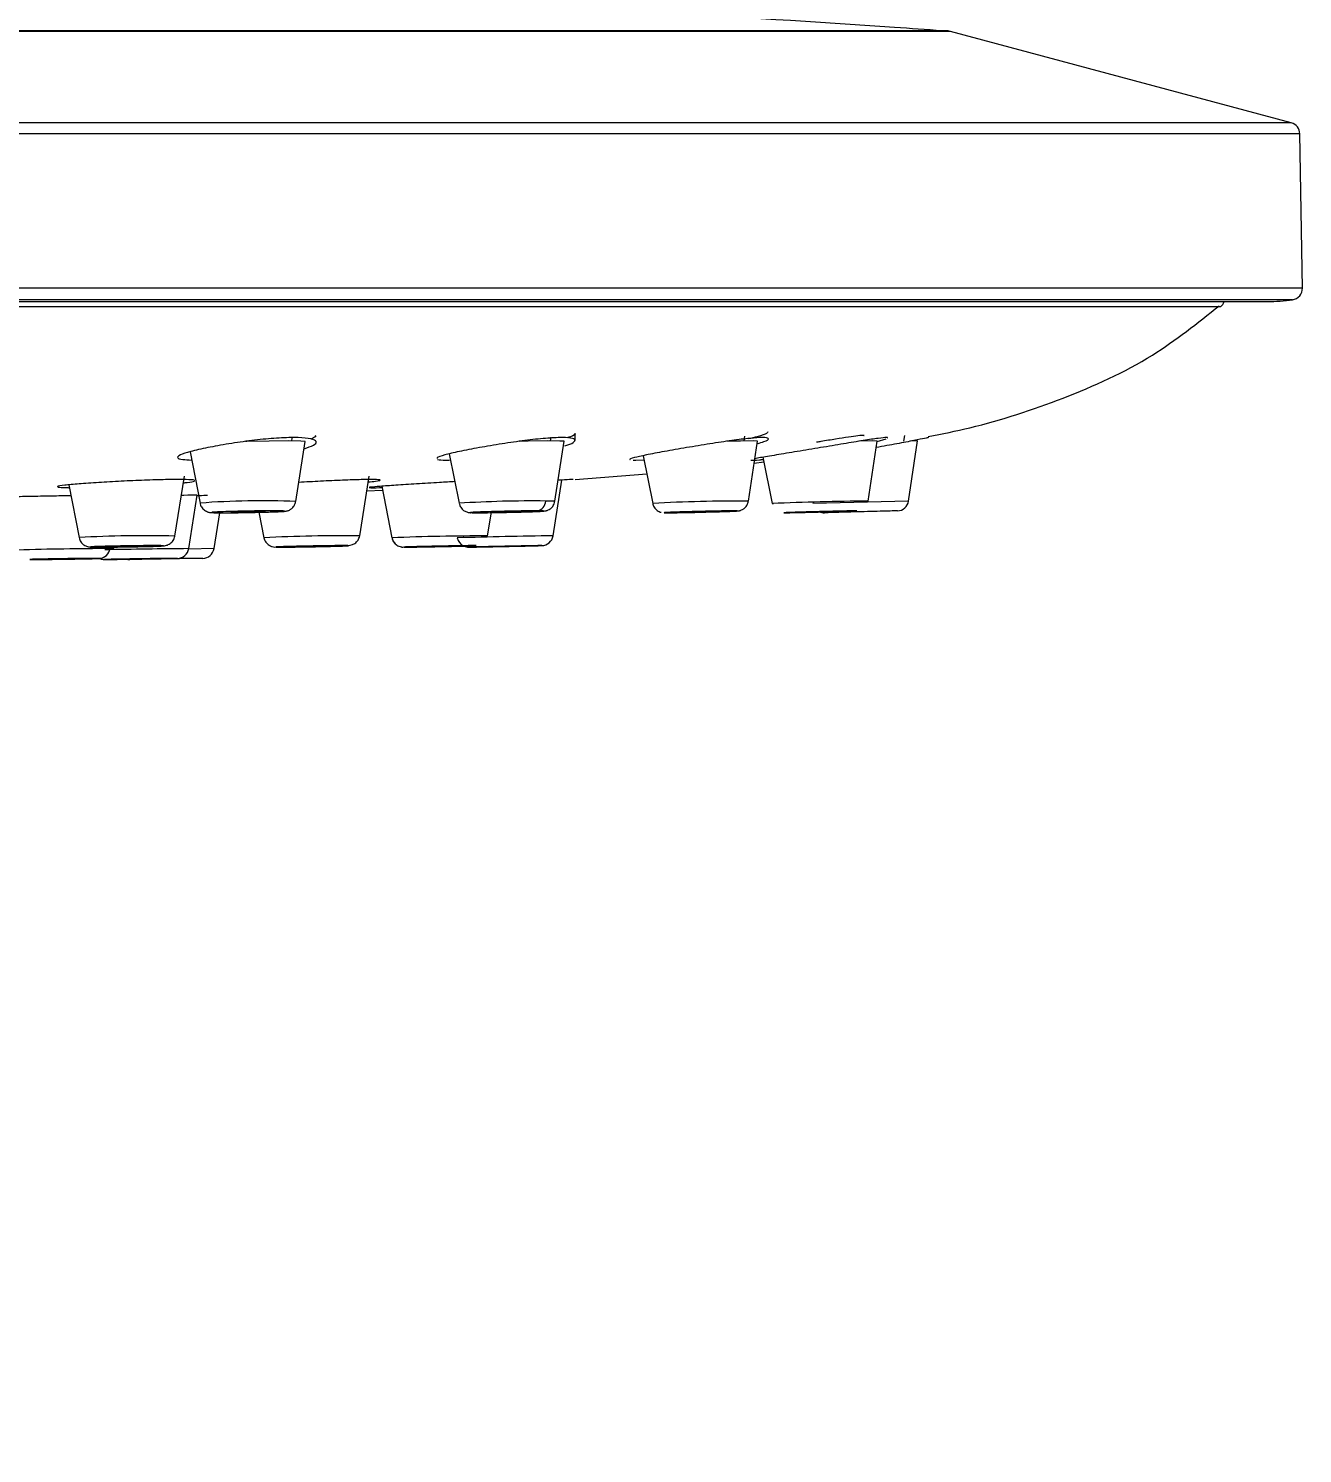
# Model space of a CAD drawing. Extents: x 1944 to 4044, y -46 to 2924.
# Drawn here: x 3319.8 to 3374.9, y 1855.8 to 1917.5 of the extents above; entities that cross this region are included whole.
import ezdxf

# ---------------------------------------------------------------- set-up
doc = ezdxf.new("R2010")
doc.units = 0
doc.header["$LTSCALE"] = 23.1
doc.layers.get('0').update_dxf_attribs({"linetype": 'CONTINUOUS'})
doc.layers.get('Defpoints').update_dxf_attribs({"linetype": 'CONTINUOUS'})
doc.styles.get("Standard").update_dxf_attribs({"font": 'txt.shx', "bigfont": 'whgtxt.shx'})
doc.dimstyles.get("Standard").update_dxf_attribs({"dimtxt": 2.5, "dimasz": 0.18, "dimexe": 0.18, "dimexo": 0.0625, "dimgap": 0.09, "dimtad": 0, "dimtih": 1, "dimtoh": 1, "dimdec": 4, "dimzin": 0, "dimdsep": 46, "dimtxsty": 'Standard', "dimcen": 0.09, "dimadec": 0, "dimazin": 0, "dimtp": 0.001, "dimtm": 0.001, "dimtfac": 1, "dimtdec": 4, "dimtofl": 0, "dimtmove": 0, "dimatfit": 0, "dimfxl": 0, "dimtolj": 1, "dimtzin": 0, "dimarcsym": 0})

# ---------------------------------------------------------------- blocks, each defined once
blk = doc.blocks.new('*D86')
at = {"color": 2, "lineweight": -2, "transparency": 16777216}
for p, q in [((3333.471, 2032.679), (3133.291, 2032.679)), ((3134.291, 2022.679), (3134.291, 162.304)), ((3336.566, 152.304), (3133.291, 152.304))]:
    blk.add_line(p, q, dxfattribs=at)
at = {"color": 2, "transparency": 16777216}
for points in [[(3132.624, 2022.679), (3135.958, 2022.679), (3134.291, 2032.679)], [(3132.624, 162.304), (3135.958, 162.304), (3134.291, 152.304)]]:
    blk.add_solid(points, dxfattribs=at)
at = {"layer": 'Defpoints', "color": 0, "transparency": 16777216}
for p in [(3333.771, 2032.679), (3134.291, 152.304), (3336.866, 152.304)]:
    blk.add_point(p, dxfattribs=at)
at = {"color": 2, "transparency": 16777216, "insert": (3120.541, 1092.491), "char_height": 17.5, "attachment_point": 5, "rotation": 90}
blk.add_mtext('\\A1;(2100~2400)', dxfattribs=at)
blk = doc.blocks.new('*D87')
at = {"color": 2, "lineweight": -2, "transparency": 16777216}
for p, q in [((3267.199, 1894.379), (3207.67, 1894.379)), ((3208.67, 1884.379), (3208.67, 162.304)), ((3336.566, 152.304), (3207.67, 152.304))]:
    blk.add_line(p, q, dxfattribs=at)
at = {"color": 2, "transparency": 16777216}
for points in [[(3207.003, 1884.379), (3210.337, 1884.379), (3208.67, 1894.379)], [(3207.003, 162.304), (3210.337, 162.304), (3208.67, 152.304)]]:
    blk.add_solid(points, dxfattribs=at)
at = {"layer": 'Defpoints', "color": 0, "transparency": 16777216}
for p in [(3267.499, 1894.379), (3208.67, 152.304), (3336.866, 152.304)]:
    blk.add_point(p, dxfattribs=at)
at = {"color": 2, "transparency": 16777216, "insert": (3194.92, 1023.341), "char_height": 17.5, "attachment_point": 5, "rotation": 90}
blk.add_mtext('\\A1;(1960~2260)', dxfattribs=at)
blk = doc.blocks.new('A$C1AB136E0')
at = {"color": 8, "linetype": 'Continuous', "lineweight": 15}
for p, q in [((183.308, 1503.245), (98.676, 1503.245)), ((183.114, 1503.277), (98.677, 1503.277)), ((198.059, 1499.292), (0.487, 1499.292)), ((198.43, 1498.818), (0.117, 1498.818)), ((198.546, 1492.137), (0, 1492.137)), ((198.116, 1491.634), (98.795, 1491.634)), ((195.004, 1491.333), (3.543, 1491.333)), ((181.497, 1482.927), (177.352, 1482.818)), ((151.437, 1480.867), (150.339, 1480.85))]:
    blk.add_line(p, q, dxfattribs=at)
at = {"color": 7, "linetype": 'Continuous', "lineweight": 15}
for p, q in [((198.059, 1499.292), (183.308, 1503.245)), ((198.546, 1492.137), (198.43, 1498.818)), ((1.512, 1491.558), (197.035, 1491.558)), ((154.806, 1485.524), (154.824, 1485.643)), ((154.978, 1482.909), (155.388, 1485.503)), ((166.007, 1485.525), (166.033, 1485.695)), ((166.189, 1482.917), (166.591, 1485.512)), ((167.062, 1485.548), (167.062, 1485.86)), ((174.377, 1485.522), (174.409, 1485.734)), ((174.567, 1482.922), (174.962, 1485.519)), ((179.745, 1482.926), (180.135, 1485.523)), ((180.131, 1485.497), (180.529, 1485.613)), ((181.297, 1485.51), (181.336, 1485.768)), ((181.497, 1482.927), (181.885, 1485.525)), ((181.885, 1485.525), (181.599, 1485.517)), ((150.4, 1485.057), (150.832, 1482.836)), ((161.621, 1484.966), (162.045, 1482.829)), ((170.008, 1484.888), (170.423, 1482.823)), ((175.195, 1484.821), (175.601, 1482.82)), ((169.578, 1484.69), (169.693, 1484.688)), ((169.693, 1484.688), (170.045, 1484.702)), ((174.817, 1484.563), (175.237, 1484.616)), ((145.156, 1483.625), (145.595, 1481.345)), ((149.74, 1481.409), (150.156, 1484.003)), ((157.742, 1481.415), (158.151, 1484.009)), ((158.696, 1483.565), (159.135, 1481.336)), ((166.11, 1481.42), (166.484, 1483.834)), ((167.072, 1483.859), (170.166, 1484.101)), ((150.342, 1480.866), (150.714, 1483.182)), ((158.049, 1483.362), (158.729, 1483.396)), ((151.437, 1480.867), (151.685, 1482.419)), ((151.664, 1482.419), (151.855, 1482.418)), ((153.383, 1482.439), (153.597, 1481.34)), ((154.161, 1482.5), (153.969, 1482.501)), ((162.703, 1482.419), (162.848, 1482.418)), ((163.28, 1481.418), (163.44, 1482.45)), ((165.548, 1482.5), (165.404, 1482.501)), ((170.971, 1482.419), (171.062, 1482.418)), ((172.897, 1482.453), (172.722, 1482.448)), ((174.039, 1482.5), (173.948, 1482.501)), ((175.601, 1482.82), (175.646, 1482.818)), ((176.105, 1482.419), (176.138, 1482.418)), ((176.221, 1482.419), (176.138, 1482.418)), ((177.881, 1482.419), (177.856, 1482.418)), ((179.263, 1482.5), (179.229, 1482.501)), ((146.331, 1480.932), (146.5, 1480.931)), ((147.106, 1480.864), (147.122, 1480.963)), ((149.017, 1480.997), (148.848, 1480.997)), ((154.191, 1480.932), (154.309, 1480.931)), ((154.47, 1480.932), (154.309, 1480.931)), ((157.164, 1480.997), (157.046, 1480.997)), ((159.65, 1480.932), (159.713, 1480.931)), ((159.823, 1480.932), (159.713, 1480.931)), ((159.854, 1480.932), (159.998, 1480.933)), ((162.47, 1480.932), (162.475, 1480.931)), ((162.781, 1480.997), (162.718, 1480.997)), ((165.622, 1480.997), (165.618, 1480.997)), ((143.505, 1480.397), (143.596, 1480.396)), ((146.574, 1480.446), (146.483, 1480.446)), ((146.696, 1480.397), (146.73, 1480.396)), ((147.815, 1480.397), (147.79, 1480.396)), ((149.855, 1480.446), (149.822, 1480.446))]:
    blk.add_line(p, q, dxfattribs=at)
at = {"color": 7, "linetype": 'Continuous', "lineweight": 15, "flags": 128}
for points in [[(155.388, 1485.503), (155.388, 1485.503), (155.196, 1485.518), (154.648, 1485.525), (153.827, 1485.521), (152.86, 1485.508), (152.806, 1485.507)], [(166.591, 1485.512), (166.591, 1485.512), (166.398, 1485.523), (165.85, 1485.524), (165.029, 1485.515), (164.649, 1485.509)], [(174.962, 1485.519), (174.962, 1485.519), (174.769, 1485.525), (174.221, 1485.52), (173.65, 1485.511)], [(180.135, 1485.523), (180.135, 1485.523), (179.942, 1485.524), (179.394, 1485.514), (179.384, 1485.514)], [(152.912, 1482.445), (153.199, 1482.451), (153.442, 1482.459), (153.605, 1482.466), (153.662, 1482.473), (153.605, 1482.477), (153.442, 1482.479), (153.199, 1482.478), (152.912, 1482.474), (152.625, 1482.468), (152.382, 1482.461), (152.219, 1482.453), (152.162, 1482.447), (152.219, 1482.442), (152.382, 1482.44), (152.625, 1482.441), (152.912, 1482.445)], [(163.376, 1482.444), (163.433, 1482.441), (163.596, 1482.44), (163.839, 1482.443), (164.126, 1482.448), (164.413, 1482.455), (164.656, 1482.463), (164.819, 1482.47), (164.876, 1482.476), (164.818, 1482.479), (164.656, 1482.479), (164.413, 1482.476), (164.126, 1482.471), (163.839, 1482.464), (163.595, 1482.457), (163.433, 1482.449), (163.376, 1482.444)], [(171.755, 1482.442), (171.812, 1482.44), (171.975, 1482.441), (172.218, 1482.445), (172.505, 1482.452), (172.792, 1482.459), (173.035, 1482.467), (173.198, 1482.473), (173.255, 1482.478), (173.198, 1482.479), (173.035, 1482.478), (172.792, 1482.474), (172.505, 1482.468), (172.218, 1482.46), (171.975, 1482.453), (171.812, 1482.446), (171.755, 1482.442)], [(176.934, 1482.441), (176.991, 1482.44), (177.154, 1482.443), (177.397, 1482.449), (177.684, 1482.456), (177.971, 1482.463), (178.214, 1482.47), (178.376, 1482.476), (178.433, 1482.479), (178.376, 1482.479), (178.214, 1482.476), (177.971, 1482.471), (177.684, 1482.464), (177.397, 1482.456), (177.153, 1482.449), (176.991, 1482.444), (176.934, 1482.441)], [(146.924, 1480.952), (146.981, 1480.949), (147.144, 1480.948), (147.387, 1480.95), (147.674, 1480.954), (147.961, 1480.959), (148.205, 1480.965), (148.367, 1480.971), (148.424, 1480.976), (148.367, 1480.979), (148.204, 1480.98), (147.961, 1480.978), (147.674, 1480.975), (147.387, 1480.969), (147.144, 1480.963), (146.981, 1480.957), (146.924, 1480.952)], [(154.927, 1480.951), (154.985, 1480.949), (155.147, 1480.949), (155.39, 1480.952), (155.677, 1480.956), (155.964, 1480.962), (156.208, 1480.968), (156.37, 1480.974), (156.427, 1480.978), (156.37, 1480.98), (156.207, 1480.979), (155.964, 1480.977), (155.677, 1480.972), (155.39, 1480.966), (155.147, 1480.96), (154.984, 1480.955), (154.927, 1480.951)], [(160.466, 1480.949), (160.523, 1480.948), (160.685, 1480.95), (160.929, 1480.954), (161.215, 1480.959), (161.502, 1480.965), (161.746, 1480.971), (161.908, 1480.976), (161.965, 1480.979), (161.908, 1480.98), (161.746, 1480.978), (161.502, 1480.974), (161.215, 1480.969), (160.928, 1480.963), (160.685, 1480.957), (160.523, 1480.952), (160.466, 1480.949)], [(163.296, 1480.949), (163.354, 1480.949), (163.516, 1480.952), (163.759, 1480.957), (164.046, 1480.962), (164.333, 1480.969), (164.577, 1480.974), (164.739, 1480.978), (164.796, 1480.98), (164.739, 1480.979), (164.576, 1480.976), (164.333, 1480.972), (164.046, 1480.966), (163.759, 1480.96), (163.516, 1480.954), (163.354, 1480.95), (163.296, 1480.949)], [(144.29, 1480.411), (144.347, 1480.41), (144.509, 1480.41), (144.753, 1480.413), (145.04, 1480.416), (145.327, 1480.421), (145.57, 1480.426), (145.732, 1480.429), (145.789, 1480.432), (145.732, 1480.433), (145.57, 1480.432), (145.326, 1480.43), (145.039, 1480.426), (144.752, 1480.422), (144.509, 1480.417), (144.347, 1480.413), (144.29, 1480.411)], [(147.526, 1480.41), (147.583, 1480.41), (147.746, 1480.411), (147.989, 1480.415), (148.276, 1480.419), (148.563, 1480.423), (148.806, 1480.428), (148.969, 1480.431), (149.026, 1480.433), (148.969, 1480.433), (148.806, 1480.431), (148.563, 1480.428), (148.276, 1480.424), (147.989, 1480.419), (147.746, 1480.415), (147.583, 1480.412), (147.526, 1480.41)], [(147.654, 1480.413), (147.703, 1480.403), (147.79, 1480.396)]]:
    blk.add_lwpolyline(points, dxfattribs=at)
at = {"color": 8, "linetype": 'Continuous', "lineweight": 15, "flags": 128}
for points in [[(166.189, 1482.917), (166.132, 1482.923), (165.793, 1482.927)], [(147.106, 1480.864), (147.105, 1480.864), (146.927, 1480.867)]]:
    blk.add_lwpolyline(points, dxfattribs=at)
at = {"color": 7, "linetype": 'Continuous', "lineweight": 15}
for centre, radius, start, end in [((183.05, 1502.279), 1, 75, 86.29611), ((197.93, 1498.809), 0.5, 1, 75), ((197.035, 1499.326), 7.768, 270, 278.002), ((198.046, 1492.129), 0.5, 278.002, 1), ((194.682, 1491.716), 0.5, 309.95204, 341.56626), ((165.347, 1482.944), 0.446, 277.27381, 357.84489), ((177.842, 1482.918), 0.5, 245.66965, 271.5), ((181.002, 1483.001), 0.5, 271.5, 351.5), ((162.456, 1481.431), 0.5, 191.19348, 243.38814), ((165.616, 1481.497), 0.5, 271.19294, 351.19335), ((146.457, 1480.918), 0.472, 273.13353, 353.82057), ((149.848, 1480.946), 0.5, 270.87925, 350.88015), ((150.943, 1480.946), 0.5, 270.9, 350.9), ((162.456, 1481.431), 0.5, 246.85539, 271.19346), ((146.688, 1480.897), 0.5, 247.79748, 270.88034)]:
    blk.add_arc(centre, radius, start, end, dxfattribs=at)
at = {"color": 8, "linetype": 'Continuous', "lineweight": 15}
for centre, radius, start, end in [((153.554, 1445.812), 37.124, 87.80305, 94.2046), ((165.228, 1432.952), 49.978, 89.35121, 93.6514), ((174.116, 1415.113), 67.81, 89.61866, 93.12208), ((181.064, 1350.485), 132.447, 90.5705, 92.36398), ((148.448, 1431.225), 50.201, 88.52536, 93.2583), ((156.923, 1412.287), 69.133, 89.32108, 92.75746), ((163.388, 1371.908), 109.51, 90.0567, 92.22587), ((170.94, 1150.058), 331.398, 90.83505, 91.55181), ((147.083, 1344.698), 136.169, 90.06569, 91.73474), ((152.897, 1171.699), 309.178, 90.47347, 91.14527)]:
    blk.add_arc(centre, radius, start, end, dxfattribs=at)
at = {"color": 7, "linetype": 'Continuous', "lineweight": 15}
for points, knots in [([(182.945, 1503.273), (182.261, 1503.322), (174.724, 1503.861), (160.135, 1504.59), (140.175, 1505.411), (127.072, 1505.68), (121.016, 1505.805)], [0, 0, 0, 0, 0.0331907, 0.3657357, 0.7068716, 1, 1, 1, 1]), ([(182.348, 1485.715), (182.951, 1485.835), (184.939, 1486.231), (188.224, 1487.323), (191.943, 1488.979), (194.002, 1490.626), (194.94, 1491.377)], [0, 0, 0, 0, 0.132159, 0.435424, 0.74256, 1, 1, 1, 1]), ([(155.339, 1485.189), (155.491, 1485.24), (155.815, 1485.348), (155.909, 1485.503), (155.682, 1485.623), (155.252, 1485.667), (154.707, 1485.675), (154.051, 1485.648), (153.069, 1485.549), (152.061, 1485.404), (151.13, 1485.235), (150.387, 1485.065), (149.925, 1484.914), (149.812, 1484.798), (149.992, 1484.723), (150.33, 1484.707), (150.47, 1484.701)], [0, 0, 0, 0, 0.070143, 0.148992, 0.2273, 0.304264, 0.32722, 0.40283, 0.478412, 0.554797, 0.632617, 0.711347, 0.790107, 0.868262, 0.945618, 1, 1, 1, 1]), ([(154.804, 1485.641), (154.816, 1485.649), (154.833, 1485.661), (154.812, 1485.668), (154.806, 1485.671)], [0, 0, 0, 0, 0.6863261, 1, 1, 1, 1]), ([(155.818, 1485.775), (155.831, 1485.754), (155.86, 1485.705), (155.713, 1485.644), (155.63, 1485.61)], [0, 0, 0, 0, 0.438357, 1, 1, 1, 1]), ([(166.614, 1485.316), (166.644, 1485.324), (166.89, 1485.389), (167.068, 1485.502), (167.072, 1485.623), (166.787, 1485.667), (166.368, 1485.675), (165.813, 1485.648), (164.901, 1485.549), (163.894, 1485.404), (162.896, 1485.235), (162.015, 1485.065), (161.386, 1484.916), (161.066, 1484.814), (161.096, 1484.779), (161.105, 1484.768)], [0, 0, 0, 0, 0.0131249, 0.1064978, 0.199229, 0.2903699, 0.3175541, 0.4070916, 0.4965952, 0.5870497, 0.6792038, 0.772435, 0.8657028, 0.9582534, 1, 1, 1, 1]), ([(167.047, 1485.86), (167.052, 1485.857), (167.104, 1485.822), (166.992, 1485.747), (166.764, 1485.676), (166.711, 1485.659)], [0, 0, 0, 0, 0.0729465, 0.7856244, 1, 1, 1, 1]), ([(174.945, 1485.408), (175.052, 1485.439), (175.349, 1485.523), (175.483, 1485.622), (175.373, 1485.667), (175.095, 1485.675), (174.666, 1485.648), (173.865, 1485.549), (172.903, 1485.404), (171.878, 1485.235), (170.908, 1485.065), (170.1, 1484.914), (169.6, 1484.8), (169.385, 1484.736), (169.441, 1484.724), (169.445, 1484.723)], [0, 0, 0, 0, 0.052763, 0.145221, 0.236094, 0.263198, 0.352473, 0.441713, 0.531902, 0.623785, 0.716742, 0.809736, 0.902014, 0.993349, 1, 1, 1, 1]), ([(175.402, 1485.921), (175.396, 1485.899), (175.381, 1485.848), (175.068, 1485.733), (174.694, 1485.645), (174.556, 1485.613)], [0, 0, 0, 0, 0.31538, 0.74706, 1, 1, 1, 1]), ([(180.57, 1485.651), (180.582, 1485.658), (180.606, 1485.671), (180.5, 1485.673), (180.228, 1485.649), (179.567, 1485.549), (178.695, 1485.404), (177.69, 1485.235), (176.663, 1485.065), (175.753, 1484.916), (175.105, 1484.809), (174.916, 1484.77), (174.846, 1484.756)], [0, 0, 0, 0, 0.038958, 0.075073, 0.194026, 0.312935, 0.433107, 0.555536, 0.679397, 0.803306, 0.926263, 1, 1, 1, 1]), ([(179.561, 1485.755), (179.569, 1485.76), (179.585, 1485.768), (179.517, 1485.769), (179.341, 1485.755), (178.913, 1485.695), (178.351, 1485.607), (177.855, 1485.526), (177.58, 1485.48), (177.518, 1485.47)], [0, 0, 0, 0, 0.0686882, 0.1304806, 0.3313247, 0.5321125, 0.7347186, 0.9403509, 1, 1, 1, 1]), ([(182.357, 1485.672), (182.325, 1485.665), (182.26, 1485.651), (181.757, 1485.548), (181.028, 1485.406), (180.403, 1485.296), (180.093, 1485.241)], [0, 0, 0, 0, 0.249568, 0.499042, 0.751166, 1, 1, 1, 1]), ([(161.113, 1484.726), (161.204, 1484.71), (161.323, 1484.69), (161.575, 1484.689), (161.635, 1484.688)], [0, 0, 0, 0, 0.758391, 1, 1, 1, 1]), ([(174.672, 1484.688), (174.758, 1484.69), (174.866, 1484.692), (175.154, 1484.72), (175.214, 1484.726)], [0, 0, 0, 0, 0.7901645, 1, 1, 1, 1]), ([(150.585, 1483.804), (150.592, 1483.813), (150.611, 1483.836), (150.354, 1483.851), (149.935, 1483.859), (149.367, 1483.856), (148.44, 1483.829), (147.42, 1483.784), (146.424, 1483.727), (145.557, 1483.665), (144.942, 1483.608), (144.63, 1483.566), (144.66, 1483.549), (144.67, 1483.545)], [0, 0, 0, 0, 0.059169, 0.166536, 0.200045, 0.307113, 0.414178, 0.521329, 0.628697, 0.736264, 0.843916, 0.951518, 1, 1, 1, 1]), ([(150.11, 1483.713), (150.167, 1483.719), (150.441, 1483.744), (150.526, 1483.767), (150.593, 1483.785)], [0, 0, 0, 0, 0.210191, 1, 1, 1, 1]), ([(158.111, 1483.75), (158.227, 1483.762), (158.531, 1483.793), (158.672, 1483.831), (158.565, 1483.851), (158.286, 1483.859), (157.848, 1483.856), (157.031, 1483.829), (156.073, 1483.785), (155.422, 1483.748), (155.107, 1483.73)], [0, 0, 0, 0, 0.091012, 0.236944, 0.382606, 0.428067, 0.573323, 0.718574, 0.863944, 1, 1, 1, 1]), ([(161.879, 1483.764), (161.653, 1483.752), (161.099, 1483.721), (160.182, 1483.665), (159.278, 1483.607), (158.583, 1483.558), (158.183, 1483.523), (158.125, 1483.507), (158.203, 1483.504), (158.221, 1483.504)], [0, 0, 0, 0, 0.114441, 0.281173, 0.448037, 0.614823, 0.781396, 0.947727, 1, 1, 1, 1]), ([(166.984, 1483.856), (166.954, 1483.857), (166.895, 1483.857), (166.518, 1483.836), (166.33, 1483.826)], [0, 0, 0, 0, 0.500479, 1, 1, 1, 1]), ([(145.247, 1483.154), (144.965, 1483.149), (144.344, 1483.138), (143.443, 1483.121), (142.662, 1483.106), (142.373, 1483.099), (142.235, 1483.095)], [0, 0, 0, 0, 0.2224432, 0.4895296, 0.7566157, 1, 1, 1, 1]), ([(144.679, 1483.525), (144.77, 1483.518), (144.89, 1483.507), (145.14, 1483.504), (145.2, 1483.504)], [0, 0, 0, 0, 0.760879, 1, 1, 1, 1]), ([(150.714, 1483.182), (150.547, 1483.179), (150.357, 1483.177), (150.06, 1483.171), (150.023, 1483.171)], [0, 0, 0, 0, 0.875873, 1, 1, 1, 1]), ([(150.712, 1483.167), (150.726, 1483.167), (150.97, 1483.173), (151.062, 1483.177), (151.149, 1483.18)], [0, 0, 0, 0, 0.059666, 1, 1, 1, 1]), ([(158.221, 1483.504), (158.304, 1483.502), (158.401, 1483.501), (158.667, 1483.509), (158.706, 1483.51)], [0, 0, 0, 0, 0.852599, 1, 1, 1, 1]), ([(150.838, 1482.834), (150.839, 1482.822), (150.843, 1482.747), (150.92, 1482.622), (151.036, 1482.513), (151.145, 1482.462), (151.226, 1482.438), (151.29, 1482.43), (151.347, 1482.426), (151.4, 1482.423), (151.453, 1482.422), (151.464, 1482.422)], [0, 0, 0, 0, 0.0297359, 0.188152, 0.3478088, 0.4286782, 0.4949211, 0.5906122, 0.7380084, 0.9478903, 1, 1, 1, 1]), ([(153.969, 1482.501), (153.81, 1482.501), (153.492, 1482.499), (152.896, 1482.491), (152.319, 1482.479), (151.846, 1482.465), (151.664, 1482.456), (151.588, 1482.452)], [0, 0, 0, 0, 0.21192, 0.42384, 0.63576, 0.84768, 1, 1, 1, 1]), ([(151.855, 1482.418), (152.014, 1482.419), (152.331, 1482.42), (152.724, 1482.426), (152.92, 1482.429)], [0, 0, 0, 0, 0.502205, 1, 1, 1, 1]), ([(152.144, 1482.419), (152.212, 1482.42), (152.447, 1482.421), (152.719, 1482.426), (152.913, 1482.429)], [0, 0, 0, 0, 0.288791, 1, 1, 1, 1]), ([(152.913, 1482.429), (153.119, 1482.433), (153.402, 1482.438), (153.759, 1482.448), (154.002, 1482.456), (154.22, 1482.465), (154.373, 1482.472), (154.477, 1482.48), (154.531, 1482.485), (154.608, 1482.5), (154.671, 1482.522), (154.745, 1482.557), (154.84, 1482.628), (154.935, 1482.745), (154.96, 1482.85), (154.971, 1482.901)], [0, 0, 0, 0, 0.205574, 0.281304, 0.398222, 0.505869, 0.607384, 0.697504, 0.776219, 0.807072, 0.828311, 0.853078, 0.892329, 0.948643, 1, 1, 1, 1]), ([(162.054, 1482.822), (162.064, 1482.779), (162.087, 1482.673), (162.194, 1482.548), (162.313, 1482.472), (162.407, 1482.441), (162.489, 1482.425), (162.52, 1482.424), (162.548, 1482.422), (162.556, 1482.422)], [0, 0, 0, 0, 0.151234, 0.367159, 0.540057, 0.634194, 0.716511, 0.915807, 1, 1, 1, 1]), ([(165.404, 1482.501), (165.272, 1482.501), (165.009, 1482.499), (164.448, 1482.491), (163.853, 1482.478), (163.302, 1482.464), (162.88, 1482.449), (162.738, 1482.441), (162.539, 1482.431), (162.514, 1482.423), (162.64, 1482.42), (162.703, 1482.419)], [0, 0, 0, 0, 0.125, 0.25, 0.375, 0.5, 0.625, 0.707094, 0.75, 0.875, 1, 1, 1, 1]), ([(164.521, 1482.445), (164.593, 1482.447), (164.741, 1482.45), (164.974, 1482.457), (165.217, 1482.465), (165.432, 1482.473), (165.583, 1482.48), (165.683, 1482.487), (165.732, 1482.491), (165.796, 1482.501), (165.853, 1482.517), (165.916, 1482.542), (166.004, 1482.593), (166.106, 1482.694), (166.176, 1482.813), (166.18, 1482.894), (166.181, 1482.914)], [0, 0, 0, 0, 0.08283, 0.169423, 0.303084, 0.425873, 0.541265, 0.642845, 0.730834, 0.766814, 0.789333, 0.812424, 0.848957, 0.907377, 0.977619, 1, 1, 1, 1]), ([(170.429, 1482.821), (170.429, 1482.81), (170.434, 1482.735), (170.511, 1482.611), (170.628, 1482.502), (170.732, 1482.453), (170.777, 1482.441), (170.792, 1482.437)], [0, 0, 0, 0, 0.06184, 0.396226, 0.731398, 0.910747, 1, 1, 1, 1]), ([(170.994, 1482.428), (170.973, 1482.426), (170.883, 1482.422), (170.933, 1482.42), (170.971, 1482.419)], [0, 0, 0, 0, 0.236535, 1, 1, 1, 1]), ([(171.062, 1482.418), (171.16, 1482.419), (171.358, 1482.42), (171.861, 1482.429), (172.442, 1482.441), (173.017, 1482.456), (173.401, 1482.467), (173.524, 1482.471), (173.525, 1482.471)], [0, 0, 0, 0, 0.199841, 0.399682, 0.599522, 0.799363, 0.999204, 1, 1, 1, 1]), ([(171.238, 1482.419), (171.299, 1482.42), (171.426, 1482.421), (171.639, 1482.425), (171.796, 1482.428), (171.857, 1482.429)], [0, 0, 0, 0, 0.361113, 0.748391, 1, 1, 1, 1]), ([(171.857, 1482.429), (171.902, 1482.43), (172.102, 1482.433), (172.329, 1482.439), (172.505, 1482.443)], [0, 0, 0, 0, 0.223952, 1, 1, 1, 1]), ([(172.269, 1482.438), (172.225, 1482.437), (172.164, 1482.435), (172.111, 1482.434), (172.096, 1482.434)], [0, 0, 0, 0, 0.727221, 1, 1, 1, 1]), ([(172.919, 1482.454), (172.987, 1482.455), (173.13, 1482.459), (173.334, 1482.465), (173.459, 1482.469), (173.525, 1482.471)], [0, 0, 0, 0, 0.299541, 0.628046, 1, 1, 1, 1]), ([(173.525, 1482.471), (173.55, 1482.472), (173.661, 1482.476), (173.81, 1482.481), (173.959, 1482.488), (174.053, 1482.493), (174.099, 1482.496), (174.145, 1482.501), (174.198, 1482.512), (174.249, 1482.528), (174.322, 1482.56), (174.425, 1482.632), (174.525, 1482.754), (174.55, 1482.864), (174.561, 1482.915)], [0, 0, 0, 0, 0.048212, 0.213851, 0.368778, 0.503759, 0.616847, 0.671119, 0.699529, 0.723538, 0.760854, 0.826745, 0.918568, 1, 1, 1, 1]), ([(145.595, 1481.345), (145.604, 1481.311), (145.621, 1481.245), (145.671, 1481.156), (145.734, 1481.08), (145.809, 1481.02), (145.887, 1480.978), (146.003, 1480.942), (146.075, 1480.935), (146.15, 1480.935), (146.167, 1480.935)], [0, 0, 0, 0, 0.103752, 0.205754, 0.305529, 0.404928, 0.508587, 0.623348, 0.916746, 1, 1, 1, 1]), ([(148.481, 1480.958), (148.529, 1480.959), (148.856, 1480.967), (149.092, 1480.971), (149.358, 1480.995), (149.508, 1481.056), (149.609, 1481.14), (149.671, 1481.218), (149.718, 1481.309), (149.733, 1481.376), (149.74, 1481.409)], [0, 0, 0, 0, 0.077975, 0.536349, 0.683539, 0.796445, 0.84778, 0.898305, 0.948993, 1, 1, 1, 1]), ([(153.597, 1481.34), (153.606, 1481.306), (153.623, 1481.241), (153.676, 1481.152), (153.741, 1481.077), (153.805, 1481.027), (153.855, 1480.996), (153.905, 1480.971), (154.002, 1480.938), (154.03, 1480.935), (154.072, 1480.934), (154.072, 1480.934)], [0, 0, 0, 0, 0.136388, 0.265403, 0.382047, 0.485689, 0.534661, 0.583659, 0.689906, 0.995319, 1, 1, 1, 1]), ([(155.831, 1480.951), (155.87, 1480.951), (156.089, 1480.955), (156.587, 1480.969), (157.059, 1480.971), (157.458, 1481.018), (157.684, 1481.218), (157.723, 1481.35), (157.742, 1481.415)], [0, 0, 0, 0, 0.043739, 0.245176, 0.588324, 0.81413, 0.908644, 1, 1, 1, 1]), ([(159.144, 1481.335), (159.15, 1481.297), (159.167, 1481.198), (159.235, 1481.122), (159.276, 1481.076)], [0, 0, 0, 0, 0.385423, 1, 1, 1, 1]), ([(159.144, 1481.332), (159.151, 1481.295), (159.169, 1481.196), (159.274, 1481.062), (159.409, 1480.973), (159.517, 1480.943), (159.573, 1480.935), (159.597, 1480.933), (159.603, 1480.933), (159.606, 1480.933)], [0, 0, 0, 0, 0.154582, 0.416581, 0.679158, 0.821874, 0.877244, 0.95496, 1, 1, 1, 1]), ([(146.783, 1480.932), (146.897, 1480.933), (147.153, 1480.934), (147.639, 1480.941), (148.118, 1480.949), (148.372, 1480.955), (148.481, 1480.958)], [0, 0, 0, 0, 0.227883, 0.508463, 0.789272, 1, 1, 1, 1]), ([(154.523, 1480.932), (154.657, 1480.933), (154.918, 1480.935), (155.395, 1480.942), (155.698, 1480.948), (155.831, 1480.951)], [0, 0, 0, 0, 0.374657, 0.726282, 1, 1, 1, 1]), ([(159.719, 1480.937), (159.705, 1480.937), (159.606, 1480.934), (159.63, 1480.932), (159.65, 1480.932)], [0, 0, 0, 0, 0.1467824, 1, 1, 1, 1]), ([(159.998, 1480.933), (160.015, 1480.934), (160.093, 1480.934), (160.285, 1480.937), (160.586, 1480.942), (160.834, 1480.946), (160.98, 1480.949), (160.989, 1480.95)], [0, 0, 0, 0, 0.076282, 0.341901, 0.62481, 0.974461, 1, 1, 1, 1]), ([(146.483, 1480.446), (146.387, 1480.446), (146.275, 1480.445), (146.061, 1480.444), (145.675, 1480.44), (145.108, 1480.433), (144.515, 1480.424), (143.997, 1480.414), (143.623, 1480.406), (143.427, 1480.399), (143.479, 1480.398), (143.505, 1480.397)], [0, 0, 0, 0, 0.108026, 0.125, 0.25, 0.375, 0.5, 0.625, 0.75, 0.875, 1, 1, 1, 1]), ([(143.596, 1480.396), (143.692, 1480.397), (143.881, 1480.397), (144.245, 1480.401), (144.565, 1480.405), (144.982, 1480.41), (145.561, 1480.419), (146.083, 1480.428), (146.456, 1480.437), (146.652, 1480.443), (146.6, 1480.445), (146.574, 1480.446)], [0, 0, 0, 0, 0.125, 0.247377, 0.25, 0.375, 0.5, 0.625, 0.75, 0.875, 1, 1, 1, 1]), ([(144.398, 1480.403), (144.418, 1480.403), (144.611, 1480.405), (144.837, 1480.408), (145.04, 1480.411)], [0, 0, 0, 0, 0.100748, 1, 1, 1, 1]), ([(146.483, 1480.446), (146.543, 1480.446), (146.663, 1480.445), (146.571, 1480.44), (146.285, 1480.433), (145.825, 1480.424), (145.266, 1480.414), (144.819, 1480.408), (144.613, 1480.406), (144.582, 1480.405)], [0, 0, 0, 0, 0.161972, 0.323944, 0.485916, 0.647888, 0.80986, 0.971832, 1, 1, 1, 1])]:
    blk.add_open_spline(points, degree=3, knots=knots, dxfattribs=at)
at = {"color": 8, "linetype": 'Continuous', "lineweight": 15}
for points, knots in [([(151.588, 1482.452), (151.553, 1482.451), (151.398, 1482.445), (151.311, 1482.434), (151.353, 1482.423), (151.56, 1482.42), (151.664, 1482.419)], [0, 0, 0, 0, 0.085711, 0.390474, 0.695237, 1, 1, 1, 1]), ([(152.92, 1482.429), (152.922, 1482.429), (153.114, 1482.432), (153.512, 1482.441), (154.012, 1482.456), (154.368, 1482.472), (154.522, 1482.485), (154.469, 1482.496), (154.264, 1482.499), (154.161, 1482.5)], [0, 0, 0, 0, 0.0014612, 0.1678843, 0.3343075, 0.5007306, 0.6671537, 0.8335769, 1, 1, 1, 1]), ([(173.948, 1482.501), (173.85, 1482.501), (173.652, 1482.499), (173.148, 1482.491), (172.571, 1482.479), (171.98, 1482.463), (171.468, 1482.448), (171.11, 1482.435), (171.028, 1482.43), (170.994, 1482.428)], [0, 0, 0, 0, 0.149473, 0.298945, 0.448418, 0.597891, 0.747364, 0.896836, 1, 1, 1, 1]), ([(173.525, 1482.471), (173.659, 1482.476), (173.928, 1482.485), (174.116, 1482.496), (174.065, 1482.499), (174.039, 1482.5)], [0, 0, 0, 0, 0.332447, 0.6662235, 1, 1, 1, 1]), ([(162.718, 1480.997), (162.638, 1480.997), (162.477, 1480.996), (162.01, 1480.989), (161.45, 1480.979), (160.853, 1480.967), (160.312, 1480.955), (159.897, 1480.944), (159.775, 1480.939), (159.719, 1480.937)], [0, 0, 0, 0, 0.146456, 0.292913, 0.439369, 0.585826, 0.732282, 0.878739, 1, 1, 1, 1])]:
    blk.add_open_spline(points, degree=3, knots=knots, dxfattribs=at)
at = {"color": 7, "linetype": 'Continuous', "lineweight": 15}
for points in [[(162.848, 1482.418), (162.979, 1482.419), (163.243, 1482.42), (163.805, 1482.429), (164.397, 1482.441), (164.956, 1482.456), (165.403, 1482.471), (165.672, 1482.485), (165.746, 1482.496), (165.614, 1482.499), (165.548, 1482.5)], [(179.229, 1482.501), (179.168, 1482.501), (179.045, 1482.499), (178.621, 1482.491), (178.084, 1482.479), (177.489, 1482.463), (176.921, 1482.448), (176.46, 1482.434), (176.149, 1482.423), (176.12, 1482.42), (176.105, 1482.419)], [(176.138, 1482.418), (176.2, 1482.419), (176.322, 1482.42), (176.747, 1482.429), (177.283, 1482.441), (177.878, 1482.456), (178.446, 1482.471), (178.908, 1482.485), (179.218, 1482.496), (179.248, 1482.499), (179.263, 1482.5)], [(181.015, 1482.501), (180.994, 1482.501), (180.952, 1482.499), (180.626, 1482.491), (180.153, 1482.479), (179.579, 1482.463), (178.986, 1482.448), (178.457, 1482.434), (178.046, 1482.423), (177.936, 1482.42), (177.881, 1482.419)], [(148.848, 1480.997), (148.702, 1480.997), (148.41, 1480.996), (147.828, 1480.989), (147.238, 1480.979), (146.703, 1480.967), (146.3, 1480.955), (146.087, 1480.944), (146.076, 1480.935), (146.246, 1480.933), (146.331, 1480.932)], [(146.5, 1480.931), (146.646, 1480.931), (146.939, 1480.932), (147.52, 1480.939), (148.111, 1480.949), (148.645, 1480.961), (149.048, 1480.974), (149.261, 1480.985), (149.272, 1480.993), (149.102, 1480.996), (149.017, 1480.997)], [(157.046, 1480.997), (156.93, 1480.997), (156.698, 1480.996), (156.162, 1480.989), (155.574, 1480.979), (154.996, 1480.967), (154.511, 1480.955), (154.188, 1480.944), (154.052, 1480.935), (154.144, 1480.933), (154.191, 1480.932)], [(154.309, 1480.931), (154.425, 1480.931), (154.656, 1480.932), (155.192, 1480.939), (155.781, 1480.949), (156.358, 1480.961), (156.843, 1480.974), (157.167, 1480.985), (157.303, 1480.993), (157.21, 1480.996), (157.164, 1480.997)], [(159.713, 1480.931), (159.793, 1480.931), (159.954, 1480.932), (160.421, 1480.939), (160.981, 1480.949), (161.576, 1480.961), (162.123, 1480.974), (162.543, 1480.985), (162.798, 1480.993), (162.786, 1480.996), (162.781, 1480.997)], [(165.618, 1480.997), (165.576, 1480.997), (165.494, 1480.996), (165.116, 1480.989), (164.608, 1480.979), (164.021, 1480.967), (163.437, 1480.955), (162.939, 1480.944), (162.576, 1480.935), (162.506, 1480.933), (162.47, 1480.932)], [(162.475, 1480.931), (162.516, 1480.931), (162.599, 1480.932), (162.977, 1480.939), (163.484, 1480.949), (164.072, 1480.961), (164.656, 1480.974), (165.153, 1480.985), (165.516, 1480.993), (165.587, 1480.996), (165.622, 1480.997)], [(149.822, 1480.446), (149.76, 1480.446), (149.638, 1480.445), (149.213, 1480.44), (148.677, 1480.433), (148.082, 1480.424), (147.513, 1480.414), (147.052, 1480.406), (146.741, 1480.399), (146.711, 1480.398), (146.696, 1480.397)], [(146.73, 1480.396), (146.791, 1480.397), (146.914, 1480.397), (147.338, 1480.403), (147.875, 1480.41), (148.47, 1480.419), (149.039, 1480.428), (149.5, 1480.437), (149.81, 1480.443), (149.84, 1480.445), (149.855, 1480.446)], [(150.951, 1480.446), (150.93, 1480.446), (150.888, 1480.445), (150.561, 1480.44), (150.088, 1480.433), (149.514, 1480.424), (148.921, 1480.414), (148.392, 1480.406), (147.981, 1480.399), (147.871, 1480.398), (147.815, 1480.397)]]:
    blk.add_open_spline(points, degree=3, dxfattribs=at)

msp = doc.modelspace()

# ---------------------------------------------------------------- block references
at = {"lineweight": 15}
msp.add_blockref('A$C1AB136E0', (3176.367, 414.088), dxfattribs=at)

# ---------------------------------------------------------------- dimensions: what is measured, and where the dimension line sits
for base, p1, text, picture, middle in [((3134.291, 152.304), (3333.771, 2032.679), '(2100~2400)', '*D86', (3120.541, 1092.491)), ((3208.67, 152.304), (3267.499, 1894.379), '(1960~2260)', '*D87', (3194.92, 1023.341))]:
    dim = msp.add_linear_dim(base=base, p1=p1, p2=(3336.866, 152.304), angle=90, text=text, dimstyle='Standard', override={"dimtxt": 17.5, "dimasz": 10, "dimexe": 1, "dimexo": 0.3, "dimgap": 5, "dimtad": 1, "dimtih": 0, "dimtoh": 0, "dimdec": 1, "dimzin": 8, "dimcen": 0, "dimclrd": 2, "dimclre": 2, "dimclrt": 2, "dimazin": 2, "dimtp": 0.1, "dimtm": 0, "dimtfac": 0.5, "dimtdec": 1, "dimatfit": 3, "dimfxl": 2.5, "dimarcsym": 1})
    dim.commit()
    dim.dimension.update_dxf_attribs({"geometry": picture, "text_midpoint": middle})

doc.saveas('drawing.dxf')
